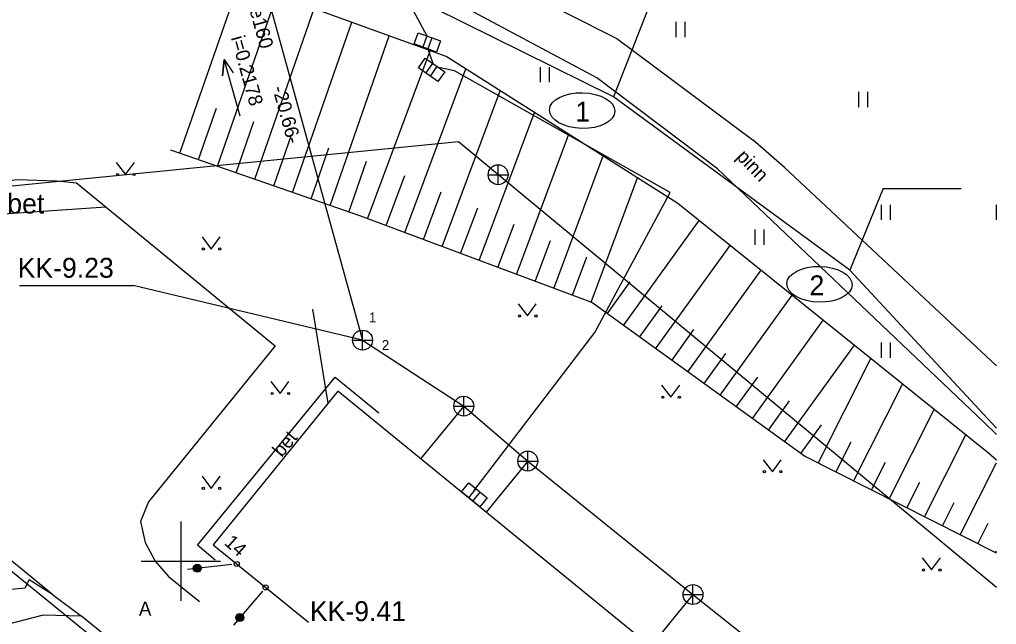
# Model space of a CAD drawing. Extents: x 642106.8 to 642191, y 6457366.5 to 6457457.8.
# Drawn here: x 642141.89 to 642191.02, y 6457396.82 to 6457427.23 of the extents above; entities that cross this region are included whole.
import ezdxf

# ---------------------------------------------------------------- set-up
doc = ezdxf.new("R2010")
doc.units = 0
for name, color, linetype in [('Default', 7, 'Continuous'), ('HALJASTUS', 7, 'Continuous'), ('HOONE', 7, 'Continuous'), ('HOONEDET', 7, 'Continuous'), ('JOONSIDE', 7, 'Continuous'), ('kaabel-mp', 7, 'Continuous'), ('KAEVU-INFO', 7, 'Continuous'), ('KKAEV', 7, 'Continuous'), ('KTRASS', 7, 'Continuous'), ('PIIR', 7, 'Continuous'), ('POST', 7, 'Continuous'), ('RELJEEF', 7, 'Continuous'), ('SIOHULIIN', 7, 'Continuous'), ('survekanal', 7, 'Continuous'), ('TEE', 7, 'Continuous'), ('TORU_NR', 7, 'Continuous'), ('trassiifo-kanal', 7, 'Continuous'), ('VORK', 7, 'Continuous'), ('VTRASS', 7, 'Continuous')]:
    doc.layers.add(name, color=color, linetype=linetype)

# ---------------------------------------------------------------- blocks, each defined once
blk = doc.blocks.new('KAKAEV_19')
at = {"layer": 'KKAEV'}
for p, q in [((0, -50), (0, 50)), ((-50, 0), (50, 0))]:
    blk.add_line(p, q, dxfattribs=at)
blk.add_circle((0, 0), 50, dxfattribs=at)
blk = doc.blocks.new('KAKAEV_20')
at = {"layer": 'KKAEV'}
for p, q in [((0, -50), (0, 50)), ((-50, 0), (50, 0))]:
    blk.add_line(p, q, dxfattribs=at)
blk.add_circle((0, 0), 50, dxfattribs=at)
blk = doc.blocks.new('KAKAEV_21')
at = {"layer": 'KKAEV'}
for p, q in [((0, -50), (0, 50)), ((-50, 0), (50, 0))]:
    blk.add_line(p, q, dxfattribs=at)
blk.add_circle((0, 0), 50, dxfattribs=at)
blk = doc.blocks.new('KAKAEV_27')
at = {"layer": 'KKAEV'}
for p, q in [((0, -50), (0, 50)), ((-50, 0), (50, 0))]:
    blk.add_line(p, q, dxfattribs=at)
blk.add_circle((0, 0), 50, dxfattribs=at)
blk = doc.blocks.new('POINT_DISPLAY')
at = {"layer": 'Default'}
blk.add_circle((0, 0), 12.5, dxfattribs=at)
blk = doc.blocks.new('SISUUN_49')
at = {"layer": 'SIOHULIIN'}
blk.add_line((25, 0), (249.1, 0), dxfattribs=at)
for radius in [19.9, 19, 18, 17.1, 16.2, 15.2, 14.3, 13.3, 12.4, 11.4, 10.5, 9.53, 8.58, 7.63, 6.69, 5.74, 4.79, 3.85, 2.9, 1.95, 1.01, 0.061]:
    blk.add_circle((199.5, 0), radius, dxfattribs=at)
blk.add_blockref('POINT_DISPLAY', (0, 0), dxfattribs=at)
blk = doc.blocks.new('SISUUN_50')
at = {"layer": 'SIOHULIIN'}
blk.add_line((25, 0), (249.1, 0), dxfattribs=at)
for radius in [19.9, 19, 18, 17.1, 16.2, 15.2, 14.3, 13.3, 12.4, 11.4, 10.5, 9.53, 8.58, 7.63, 6.69, 5.74, 4.79, 3.85, 2.9, 1.95, 1.01, 0.061]:
    blk.add_circle((199.5, 0), radius, dxfattribs=at)
blk.add_blockref('POINT_DISPLAY', (0, 0), dxfattribs=at)
blk = doc.blocks.new('ELKAPP_6')
at = {"layer": 'POST'}
for p, q in [((-13.6, 29.8), (-13.6, -29.8)), ((13.6, 29.8), (13.6, -29.8))]:
    blk.add_line(p, q, dxfattribs=at)
blk.add_lwpolyline([(-59.7, 29.8), (59.7, 29.8), (59.7, -29.8), (-59.7, -29.8)], close=True, dxfattribs=at)
blk = doc.blocks.new('MURU_389')
at = {"layer": 'HALJASTUS'}
for p, q in [((-46.3, 60.7), (0, 0)), ((0, 0), (44.6, 60.7))]:
    blk.add_line(p, q, dxfattribs=at)
for centre in [(-40.1, 0), (42.8, 0)]:
    blk.add_circle(centre, 5.5, dxfattribs=at)
blk = doc.blocks.new('MURU_390')
at = {"layer": 'HALJASTUS'}
for p, q in [((-46.3, 60.7), (0, 0)), ((0, 0), (44.6, 60.7))]:
    blk.add_line(p, q, dxfattribs=at)
for centre in [(-40.1, 0), (42.8, 0)]:
    blk.add_circle(centre, 5.5, dxfattribs=at)
blk = doc.blocks.new('MURU_391')
at = {"layer": 'HALJASTUS'}
for p, q in [((-46.3, 60.7), (0, 0)), ((0, 0), (44.6, 60.7))]:
    blk.add_line(p, q, dxfattribs=at)
for centre in [(-40.1, 0), (42.8, 0)]:
    blk.add_circle(centre, 5.5, dxfattribs=at)
blk = doc.blocks.new('MURU_392')
at = {"layer": 'HALJASTUS'}
for p, q in [((-46.3, 60.7), (0, 0)), ((0, 0), (44.6, 60.7))]:
    blk.add_line(p, q, dxfattribs=at)
for centre in [(-40.1, 0), (42.8, 0)]:
    blk.add_circle(centre, 5.5, dxfattribs=at)
blk = doc.blocks.new('HEIN_53')
at = {"layer": 'HALJASTUS'}
for p, q in [((-22.8, 38.1), (-22.8, -38.1)), ((22.8, 38.1), (22.8, -38.1))]:
    blk.add_line(p, q, dxfattribs=at)
blk = doc.blocks.new('HEIN_54')
at = {"layer": 'HALJASTUS'}
for p, q in [((-22.8, 38.1), (-22.8, -38.1)), ((22.8, 38.1), (22.8, -38.1))]:
    blk.add_line(p, q, dxfattribs=at)
blk = doc.blocks.new('HEIN_57')
at = {"layer": 'HALJASTUS'}
for p, q in [((-22.8, 38.1), (-22.8, -38.1)), ((22.8, 38.1), (22.8, -38.1))]:
    blk.add_line(p, q, dxfattribs=at)
blk = doc.blocks.new('HEIN_58')
at = {"layer": 'HALJASTUS'}
for p, q in [((-22.8, 38.1), (-22.8, -38.1)), ((22.8, 38.1), (22.8, -38.1))]:
    blk.add_line(p, q, dxfattribs=at)
blk = doc.blocks.new('HEIN_60')
at = {"layer": 'HALJASTUS'}
for p, q in [((-22.8, 38.1), (-22.8, -38.1)), ((22.8, 38.1), (22.8, -38.1))]:
    blk.add_line(p, q, dxfattribs=at)
blk = doc.blocks.new('HEIN_61')
at = {"layer": 'HALJASTUS'}
for p, q in [((-22.8, 38.1), (-22.8, -38.1)), ((22.8, 38.1), (22.8, -38.1))]:
    blk.add_line(p, q, dxfattribs=at)
blk = doc.blocks.new('MURU_396')
at = {"layer": 'HALJASTUS'}
for p, q in [((-46.3, 60.7), (0, 0)), ((0, 0), (44.6, 60.7))]:
    blk.add_line(p, q, dxfattribs=at)
for centre in [(-40.1, 0), (42.8, 0)]:
    blk.add_circle(centre, 5.5, dxfattribs=at)
blk = doc.blocks.new('MURU_397')
at = {"layer": 'HALJASTUS'}
for p, q in [((-46.3, 60.7), (0, 0)), ((0, 0), (44.6, 60.7))]:
    blk.add_line(p, q, dxfattribs=at)
for centre in [(-40.1, 0), (42.8, 0)]:
    blk.add_circle(centre, 5.5, dxfattribs=at)
blk = doc.blocks.new('MURU_398')
at = {"layer": 'HALJASTUS'}
for p, q in [((-46.3, 60.7), (0, 0)), ((0, 0), (44.6, 60.7))]:
    blk.add_line(p, q, dxfattribs=at)
for centre in [(-40.1, 0), (42.8, 0)]:
    blk.add_circle(centre, 5.5, dxfattribs=at)
blk = doc.blocks.new('MURU_399')
at = {"layer": 'HALJASTUS'}
for p, q in [((-46.3, 60.7), (0, 0)), ((0, 0), (44.6, 60.7))]:
    blk.add_line(p, q, dxfattribs=at)
for centre in [(-40.1, 0), (42.8, 0)]:
    blk.add_circle(centre, 5.5, dxfattribs=at)
blk = doc.blocks.new('VKORIS_51')
at = {"layer": 'VORK'}
for p, q in [((0, 200), (0, -200)), ((-200, 0), (200, 0))]:
    blk.add_line(p, q, dxfattribs=at)
blk = doc.blocks.new('KAKAEV')
at = {"layer": 'Default'}
for p, q in [((0, -100), (0, 100)), ((-100, 0), (100, 0))]:
    blk.add_line(p, q, dxfattribs=at)
blk.add_circle((0, 0), 100, dxfattribs=at)

msp = doc.modelspace()

# ---------------------------------------------------------------- linework, layer by layer
at = {"layer": 'HALJASTUS'}
msp.add_line((642191.004, 6457417.914), (642191.004, 6457417.153), dxfattribs=at)
at = {"layer": 'HOONE'}
for points in [[(642157.896, 6457408.549), (642151.625, 6457400.821), (642156.414, 6457396.935)], [(642191.016, 6457381.513), (642157.896, 6457408.549)]]:
    msp.add_lwpolyline(points, dxfattribs=at)
at = {"layer": 'HOONEDET'}
msp.add_lwpolyline([(642151.727, 6457400.044), (642150.837, 6457400.811), (642157.76, 6457409.254), (642159.961, 6457407.45)], dxfattribs=at)
at = {"layer": 'kaabel-mp'}
for points in [[(642161.218, 6457428.565), (642162.376, 6457426.404)], [(642162.426, 6457425.751), (642162.671, 6457425.021)], [(642164.739, 6457403.532), (642170.819, 6457411.488), (642174.607, 6457418.529), (642163.764, 6457424.654), (642162.967, 6457424.813)]]:
    msp.add_lwpolyline(points, dxfattribs=at)
at = {"layer": 'KAEVU-INFO'}
for p in [(642141.895, 6457413.856), (642159.138, 6457411.11)]:
    msp.add_line(p, (642147.607, 6457413.856), dxfattribs=at)
at = {"layer": 'KTRASS'}
for p, q in [((642156.616, 6457412.663), (642157.402, 6457407.94)), ((642164.229, 6457407.793), (642162.062, 6457405.148)), ((642167.45, 6457405.031), (642165.348, 6457402.466)), ((642175.756, 6457398.321), (642173.62, 6457395.714))]:
    msp.add_line(p, q, dxfattribs=at)
for points in [[(642153.632, 6457431.016), (642159.138, 6457411.11)], [(642159.138, 6457411.11), (642164.229, 6457407.793), (642167.45, 6457405.031), (642175.756, 6457398.321), (642179.022, 6457395.733), (642187.599, 6457388.742), (642190.656, 6457386.076), (642188.56, 6457383.518)]]:
    msp.add_lwpolyline(points, dxfattribs=at)
at = {"layer": 'PIIR'}
msp.add_lwpolyline([(642191.016, 6457398.679), (642163.96, 6457421.08), (642140.14, 6457418.71), (642135.72, 6457409.49), (642131.89, 6457401.51), (642141.36, 6457393.74), (642174.483, 6457366.526)], dxfattribs=at)
at = {"layer": 'RELJEEF'}
for p, q in [((642149.949, 6457420.513), (642152.955, 6457429.14)), ((642151.838, 6457419.855), (642154.835, 6457428.458)), ((642153.726, 6457419.197), (642156.715, 6457427.775)), ((642155.615, 6457418.539), (642158.595, 6457427.092)), ((642157.504, 6457417.88), (642160.475, 6457426.41)), ((642159.39, 6457417.215), (642162.545, 6457425.658)), ((642161.263, 6457416.515), (642164.337, 6457424.74)), ((642163.136, 6457415.815), (642166.064, 6457423.647)), ((642150.893, 6457420.184), (642151.794, 6457422.768)), ((642165.01, 6457415.114), (642167.79, 6457422.554)), ((642152.782, 6457419.526), (642153.68, 6457422.103)), ((642154.671, 6457418.868), (642155.566, 6457421.437)), ((642166.883, 6457414.414), (642169.517, 6457421.46)), ((642156.559, 6457418.21), (642157.452, 6457420.772)), ((642158.448, 6457417.551), (642159.338, 6457420.107)), ((642168.757, 6457413.714), (642171.243, 6457420.367)), ((642160.326, 6457416.865), (642161.271, 6457419.391)), ((642170.63, 6457413.014), (642172.97, 6457419.274)), ((642162.2, 6457416.165), (642163.1, 6457418.573)), ((642164.073, 6457415.464), (642164.929, 6457417.755)), ((642172.256, 6457411.851), (642176.068, 6457417.13)), ((642165.947, 6457414.764), (642166.759, 6457416.937)), ((642167.82, 6457414.064), (642168.588, 6457416.119)), ((642173.877, 6457410.68), (642177.628, 6457415.875)), ((642169.694, 6457413.364), (642170.417, 6457415.301)), ((642175.499, 6457409.509), (642179.189, 6457414.62)), ((642171.445, 6457412.436), (642172.598, 6457414.033)), ((642177.12, 6457408.339), (642180.749, 6457413.365)), ((642173.067, 6457411.266), (642174.201, 6457412.837)), ((642178.742, 6457407.168), (642182.31, 6457412.109)), ((642174.688, 6457410.095), (642175.804, 6457411.641)), ((642180.363, 6457405.997), (642183.871, 6457410.854)), ((642176.31, 6457408.924), (642177.408, 6457410.444)), ((642182.048, 6457404.93), (642184.701, 6457410.186)), ((642177.931, 6457407.753), (642179.011, 6457409.248)), ((642183.833, 6457404.028), (642186.295, 6457408.905)), ((642179.553, 6457406.582), (642180.614, 6457408.052)), ((642185.619, 6457403.127), (642187.888, 6457407.623)), ((642181.174, 6457405.412), (642182.217, 6457406.856)), ((642187.404, 6457402.226), (642189.482, 6457406.342)), ((642182.941, 6457404.479), (642183.708, 6457405.999)), ((642184.726, 6457403.578), (642185.436, 6457404.984)), ((642189.19, 6457401.325), (642191.016, 6457404.943)), ((642186.511, 6457402.677), (642187.163, 6457403.968)), ((642188.297, 6457401.775), (642188.891, 6457402.953)), ((642190.082, 6457400.874), (642190.607, 6457401.914)), ((642190.975, 6457400.423), (642191.016, 6457400.504))]:
    msp.add_line(p, q, dxfattribs=at)
for points in [[(642191.016, 6457405.072), (642190.615, 6457405.43), (642175.002, 6457417.987), (642163.347, 6457425.367), (642150.689, 6457429.963)], [(642191.016, 6457400.403), (642181.362, 6457405.276), (642170.662, 6457413.002), (642159.055, 6457417.34), (642149.506, 6457420.667)]]:
    msp.add_lwpolyline(points, dxfattribs=at)
at = {"layer": 'survekanal'}
for p, q in [((642174.181, 6457429.542), (642171.756, 6457423.342)), ((642171.756, 6457423.342), (642171.756, 6457423.342)), ((642185.324, 6457418.726), (642183.645, 6457414.635)), ((642185.324, 6457418.726), (642189.237, 6457418.726))]:
    msp.add_line(p, q, dxfattribs=at)
msp.add_lwpolyline([(642191.016, 6457406.691), (642183.645, 6457414.635), (642171.756, 6457423.342), (642161.218, 6457428.565)], dxfattribs=at)
for centre in [(642170.185, 6457422.65), (642182.118, 6457413.917)]:
    msp.add_ellipse(centre, major_axis=(-1.64, 0.037), ratio=0.548052, dxfattribs=at)
at = {"layer": 'TEE'}
for points in [[(642142.44, 6457437.385), (642161.328, 6457431.625), (642171.93, 6457426.266), (642178.782, 6457421.155)], [(642190.396, 6457406.972), (642176.991, 6457419.717), (642170.926, 6457424.295), (642160.461, 6457429.886), (642144.353, 6457434.516)], [(642191.016, 6457409.824), (642180.356, 6457419.793), (642178.782, 6457421.155)], [(642143.547, 6457398.317), (642134.21, 6457405.972), (642140.667, 6457419.037), (642141.778, 6457419.188), (642143.764, 6457419.124), (642144.756, 6457419.017)], [(642144.756, 6457419.017), (642154.75, 6457410.824)], [(642139.843, 6457417.37), (642146.229, 6457417.809)], [(642154.75, 6457410.824), (642148.374, 6457402.983), (642147.976, 6457401.986), (642148.203, 6457400.934), (642148.705, 6457400.004), (642149.382, 6457399.227), (642150.937, 6457397.974)], [(642191.016, 6457406.374), (642190.396, 6457406.972)], [(642145.007, 6457397.243), (642143.076, 6457397.279), (642139.379, 6457396.337), (642136.845, 6457393.679), (642131.281, 6457397.943), (642133.907, 6457401.253)], [(642143.547, 6457398.317), (642142.377, 6457399.062), (642142.163, 6457398.647), (642139.339, 6457398.379), (642133.907, 6457401.253)], [(642143.547, 6457398.317), (642145.007, 6457397.243)], [(642148.142, 6457394.675), (642145.007, 6457397.243)]]:
    msp.add_lwpolyline(points, dxfattribs=at)
at = {"layer": 'trassiifo-kanal'}
msp.add_lwpolyline([(642152.981, 6457422.377), (642152.183, 6457425.21), (642152.098, 6457424.398), (642152.183, 6457425.21), (642152.629, 6457424.547)], dxfattribs=at)
at = {"layer": 'VTRASS'}
msp.add_lwpolyline([(642155.064, 6457388.424), (642137.184, 6457402.988), (642122.79, 6457405.578)], dxfattribs=at)

# ---------------------------------------------------------------- block references
at = {"layer": 'HALJASTUS', "xscale": 0.01, "yscale": 0.01}
for name, p in [('HEIN_54', (642175.113, 6457426.728)), ('HEIN_53', (642168.303, 6457424.458)), ('HEIN_57', (642184.308, 6457423.209)), ('MURU_399', (642147.219, 6457419.435)), ('HEIN_58', (642185.443, 6457417.534)), ('HEIN_60', (642179.086, 6457416.285)), ('MURU_398', (642151.532, 6457415.689)), ('MURU_392', (642167.432, 6457412.327)), ('HEIN_61', (642185.443, 6457410.61)), ('MURU_396', (642154.994, 6457408.425)), ('MURU_391', (642174.64, 6457408.24)), ('MURU_390', (642179.748, 6457404.494)), ('MURU_397', (642151.532, 6457403.657)), ('MURU_389', (642187.75, 6457399.557))]:
    msp.add_blockref(name, p, dxfattribs=at)
at = {"layer": 'KKAEV'}
for name, p, xscale, yscale in [('KAKAEV_27', (642165.957, 6457419.425), 0.01, 0.01), ('KAKAEV', (642159.138, 6457411.11), 0.005, 0.005), ('KAKAEV_21', (642164.229, 6457407.793), 0.01, 0.01), ('KAKAEV_20', (642167.45, 6457405.031), 0.01, 0.01), ('KAKAEV_19', (642175.756, 6457398.321), 0.01, 0.01)]:
    msp.add_blockref(name, p, dxfattribs=dict(at, xscale=xscale, yscale=yscale))
at = {"layer": 'POST', "xscale": 0.01}
for p, yscale, rotation in [((642162.401, 6457426.077), 0.010000000000000002, -20.103666383663924), ((642162.61, 6457424.699), 0.010000000000000002, 144.78106285126702), ((642164.76, 6457403.334), 0.009999999999999998, -39.22539011248523)]:
    msp.add_blockref('ELKAPP_6', p, dxfattribs=dict(at, yscale=yscale, rotation=rotation))
at = {"layer": 'SIOHULIIN', "xscale": 0.01, "yscale": 0.009999999999999998}
for name, p, rotation in [('SISUUN_50', (642152.813, 6457399.857), -173.76330615580022), ('SISUUN_49', (642154.264, 6457398.68), -130.5932640988969)]:
    msp.add_blockref(name, p, dxfattribs=dict(at, rotation=rotation))
at = {"layer": 'VORK', "xscale": 0.01, "yscale": 0.01}
msp.add_blockref('VKORIS_51', (642150, 6457400), dxfattribs=at)

# ---------------------------------------------------------------- texts
at = {"layer": 'HOONE'}
msp.add_text('14', height=0.7, rotation=318.0962, dxfattribs=at).set_placement((642152.14, 6457400.874))
at = {"layer": 'HOONEDET'}
msp.add_text('bet', height=0.7, rotation=50.6493, dxfattribs=at).set_placement((642155.084, 6457405.184))
at = {"layer": 'JOONSIDE'}
msp.add_text('-20.66-', height=0.7, rotation=285.4364, dxfattribs=at).set_placement((642154.597, 6457423.792))
at = {"layer": 'KAEVU-INFO'}
for s, p in [('KK-9.23', (642141.797, 6457414.246)), ('KK-9.41', (642156.493, 6457396.988))]:
    msp.add_text(s, height=1, dxfattribs=at).set_placement(p)
at = {"layer": 'survekanal'}
for s, p in [('1', (642169.839, 6457422.097)), ('2', (642181.614, 6457413.365))]:
    msp.add_text(s, height=1, dxfattribs=at).set_placement(p)
at = {"layer": 'TEE'}
msp.add_text('pinn', height=0.7, rotation=313.7848, dxfattribs=at).set_placement((642177.898, 6457420.292))
for s, height, p in [('bet', 1, (642141.277, 6457417.475)), ('A', 0.7, (642147.896, 6457397.268))]:
    msp.add_text(s, height=height, dxfattribs=at).set_placement(p)
at = {"layer": 'TORU_NR'}
for s, p in [('1', (642159.462, 6457412.002)), ('2', (642160.111, 6457410.611))]:
    msp.add_text(s, height=0.5, dxfattribs=at).set_placement(p)
at = {"layer": 'trassiifo-kanal'}
for s, p in [(' De160', (642153.195, 6457428.611)), ('i=0.2178', (642152.513, 6457426.309))]:
    msp.add_text(s, height=0.7, rotation=285.6014, dxfattribs=at).set_placement(p)

doc.saveas('drawing.dxf')
